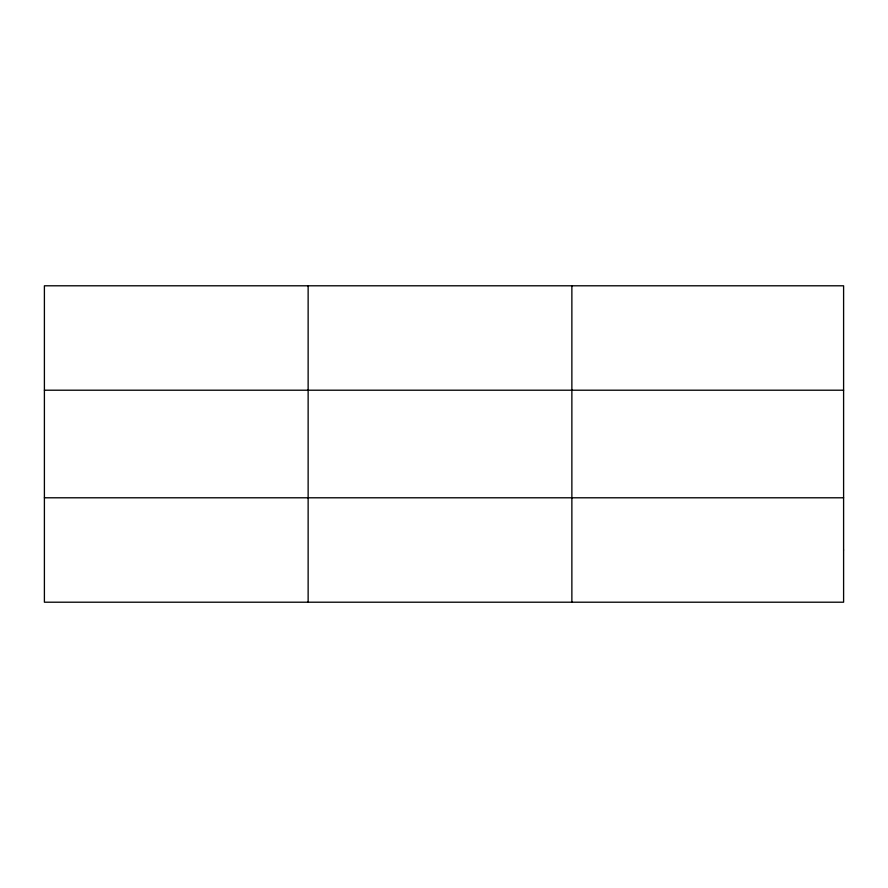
<?xml version="1.0" encoding="UTF-8"?>
<svg xmlns="http://www.w3.org/2000/svg" width="888" height="888" viewBox="0 0 888 888"><rect width="100%" height="100%" fill="white"/><g stroke="black" fill="none" stroke-linecap="round" stroke-linejoin="round"><path stroke-width="1.33" d="M308.136 602.208L308.136 285.792M571.872 602.208L571.872 285.792M44.4 390.209L843.6 390.209M44.4 497.791L843.6 497.791M843.6 550.005L843.6 602.208L44.4 602.208L44.4 285.792L843.6 285.792L843.6 550.005"/></g></svg>
